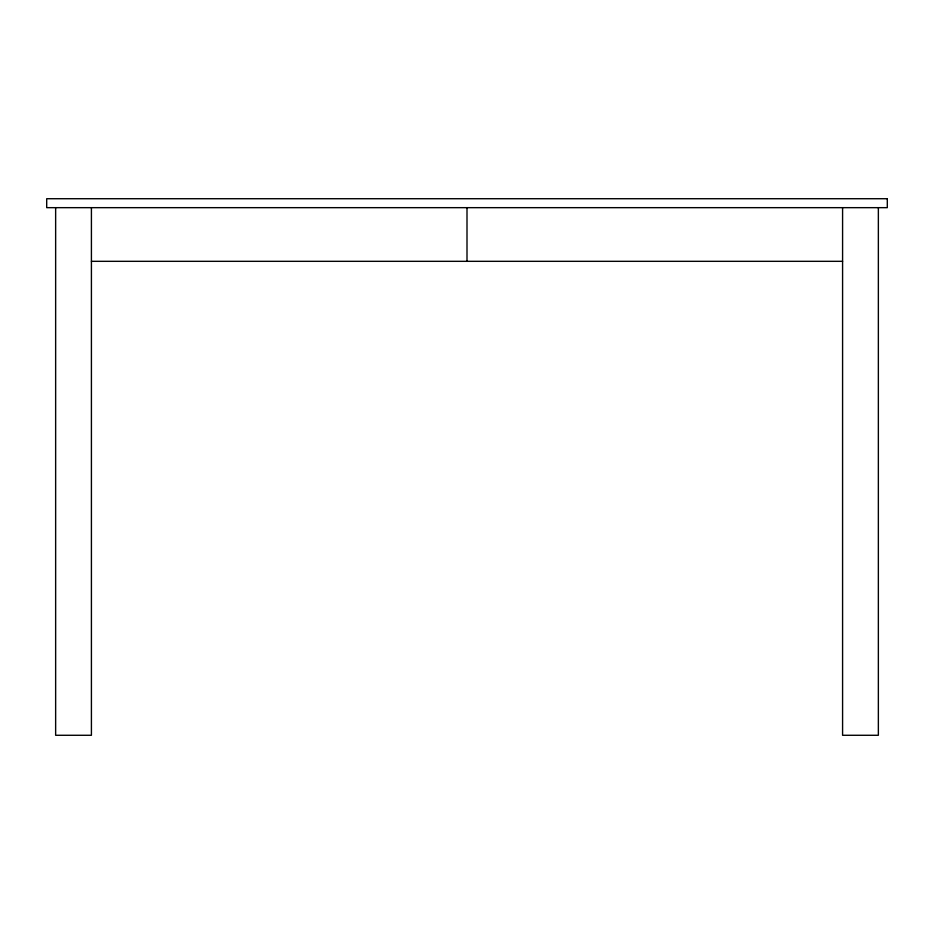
<?xml version="1.0" encoding="UTF-8"?>
<svg xmlns="http://www.w3.org/2000/svg" width="934" height="934" viewBox="0 0 934 934"><rect width="100%" height="100%" fill="white"/><g stroke="black" fill="none" stroke-linecap="round" stroke-linejoin="round"><path stroke-width="1.4" d="M91.415 261.322L842.585 261.322M878.357 207.663L878.357 735.28L842.585 735.28L842.585 207.663M467 207.663L467 261.322M91.415 207.663L91.415 735.28L55.643 735.28L55.643 207.663M887.3 198.72L46.7 198.72L46.7 207.663L887.3 207.663L887.3 198.72"/></g></svg>
